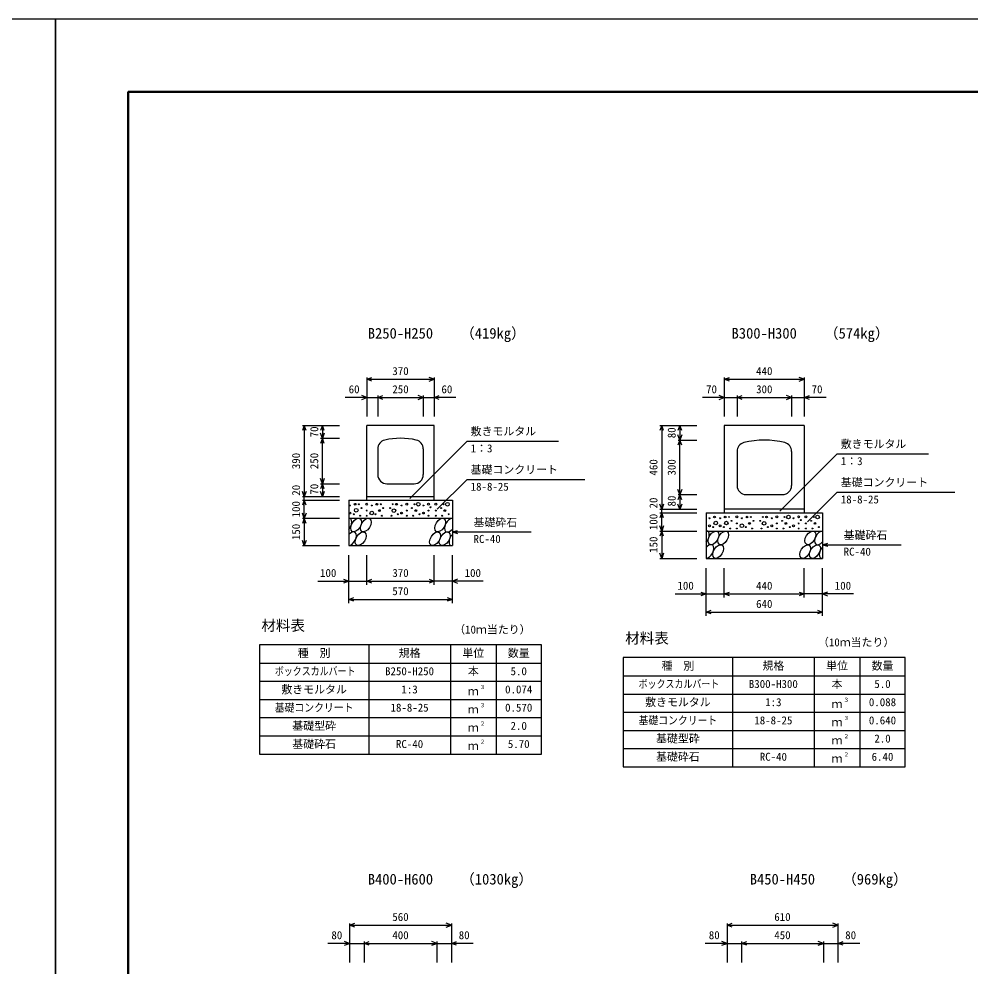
# Model space of a CAD drawing. Units: millimetres, scale not verified. Extents: x -16800 to 16800, y -5940 to 5940.
# Drawn here: x -200 to 5034, y 731 to 5940 of the extents above; entities that cross this region are included whole.
import ezdxf
from ezdxf.enums import TextEntityAlignment as Align

# ---------------------------------------------------------------- set-up
doc = ezdxf.new("R2010")
doc.units = ezdxf.units.MM
doc.header["$LTSCALE"] = 20
for name, color, linetype, lineweight in [('0-0_DIM', 7, 'Continuous', 25), ('0-1_Defpoints', 5, 'Continuous', 25), ('0-2_HATCH', 6, 'Continuous', 25), ('0-3_HYO', 3, 'Continuous', 25), ('0-4_HYO2', 4, 'Continuous', 25), ('0-5_OUTLINE', 3, 'Continuous', 25), ('0-7_TXT', 7, 'Continuous', 25), ('0-8_WAKU', 3, 'Continuous', 25)]:
    doc.layers.add(name, color=color, linetype=linetype, lineweight=lineweight)
doc.styles.add('ＭＳ ゴシック', font='')
doc.styles.get('ＭＳ ゴシック').set_extended_font_data('MS Gothic')

msp = doc.modelspace()

# ---------------------------------------------------------------- linework, layer by layer
at = {"layer": '0-0_DIM'}
for p, q in [((1712.31, 3970.34), (1712.31, 3755.34)), ((1712.31, 3960.34), (2082.31, 3960.34)), ((2082.31, 3970.34), (2082.31, 3755.34)), ((3677.31, 3970.34), (3677.31, 3755.34)), ((3677.31, 3960.34), (4117.31, 3960.34)), ((4117.31, 3970.34), (4117.31, 3755.34)), ((1712.31, 3860.34), (1592.31, 3860.34)), ((1772.31, 3870.34), (1772.31, 3755.34)), ((2022.31, 3870.34), (2022.31, 3755.34)), ((2202.31, 3860.34), (2082.31, 3860.34)), ((3677.31, 3860.34), (3557.31, 3860.34)), ((3747.31, 3870.34), (3747.31, 3755.34)), ((4047.31, 3870.34), (4047.31, 3755.34)), ((4237.31, 3860.34), (4117.31, 3860.34)), ((1358.11, 3706.31), (1562.31, 3706.31)), ((1368.11, 3706.31), (1368.11, 3316.31)), ((1468.11, 3706.31), (1468.11, 3636.31)), ((3323.11, 3706.31), (3527.31, 3706.31)), ((3333.11, 3706.31), (3333.11, 3246.31)), ((3433.11, 3706.31), (3433.11, 3626.31)), ((1458.11, 3636.31), (1562.31, 3636.31)), ((1468.11, 3386.31), (1468.11, 3636.31)), ((2262.88, 3620.55), (1948.01, 3305.68)), ((2262.88, 3620.55), (2765.54, 3620.55)), ((3423.11, 3626.31), (3527.31, 3626.31)), ((3433.11, 3326.31), (3433.11, 3626.31)), ((4297.88, 3550.55), (3983.01, 3235.68)), ((4297.88, 3550.55), (4800.54, 3550.55)), ((2262.88, 3409.97), (2099.23, 3246.31)), ((2262.88, 3409.97), (2909.76, 3409.97)), ((1458.11, 3386.31), (1562.31, 3386.31)), ((1468.11, 3386.31), (1468.11, 3316.31)), ((1358.11, 3316.31), (1562.31, 3316.31)), ((1368.11, 3296.31), (1368.11, 3316.31)), ((3423.11, 3326.31), (3527.31, 3326.31)), ((3433.11, 3326.31), (3433.11, 3246.31)), ((4297.88, 3339.97), (4134.23, 3176.31)), ((4297.88, 3339.97), (4944.76, 3339.97)), ((1358.11, 3296.31), (1562.31, 3296.31)), ((1368.11, 3196.31), (1368.11, 3296.31)), ((3323.11, 3246.31), (3527.31, 3246.31)), ((3333.11, 3226.31), (3333.11, 3246.31)), ((1358.11, 3196.31), (1562.31, 3196.31)), ((1368.11, 3196.31), (1368.11, 3046.31)), ((3323.11, 3226.31), (3527.31, 3226.31)), ((3333.11, 3126.31), (3333.11, 3226.31)), ((2182.31, 3121.31), (2211.29, 3129.08)), ((2182.31, 3121.31), (2615.63, 3121.31)), ((2182.31, 3121.31), (2211.29, 3113.55)), ((3323.11, 3126.31), (3527.31, 3126.31)), ((3333.11, 3126.31), (3333.11, 2976.31)), ((1358.11, 3046.31), (1562.31, 3046.31)), ((4217.31, 3051.31), (4246.29, 3059.08)), ((4217.31, 3051.31), (4650.63, 3051.31)), ((4217.31, 3051.31), (4246.29, 3043.55)), ((1612.31, 2730.8), (1612.31, 2993.14)), ((1712.31, 2830.8), (1712.31, 2993.14)), ((2082.31, 2830.8), (2082.31, 2993.14)), ((2182.31, 2730.8), (2182.31, 2993.14)), ((3323.11, 2976.31), (3527.31, 2976.31)), ((3577.31, 2660.8), (3577.31, 2923.14)), ((3677.31, 2760.8), (3677.31, 2923.14)), ((4117.31, 2760.8), (4117.31, 2923.14)), ((4217.31, 2660.8), (4217.31, 2923.14)), ((1442.31, 2850.8), (1612.31, 2850.8)), ((1612.31, 2850.8), (1712.31, 2850.8)), ((1712.31, 2850.8), (2082.31, 2850.8)), ((3407.31, 2780.8), (3577.31, 2780.8)), ((3577.31, 2780.8), (3677.31, 2780.8)), ((3677.31, 2780.8), (4117.31, 2780.8)), ((1612.31, 2750.8), (2182.31, 2750.8)), ((3577.31, 2680.8), (4217.31, 2680.8)), ((1617.31, 970.34), (1617.31, 755.34)), ((1617.31, 960.34), (2177.31, 960.34)), ((2177.31, 970.34), (2177.31, 755.34)), ((3692.31, 970.34), (3692.31, 755.34)), ((3692.31, 960.34), (4302.31, 960.34)), ((4302.31, 970.34), (4302.31, 755.34)), ((1617.31, 860.34), (1497.31, 860.34)), ((1697.31, 870.34), (1697.31, 755.34)), ((2097.31, 870.34), (2097.31, 755.34)), ((2297.31, 860.34), (2177.31, 860.34)), ((3692.31, 860.34), (3572.31, 860.34)), ((3772.31, 870.34), (3772.31, 755.34)), ((4222.31, 870.34), (4222.31, 755.34)), ((4422.31, 860.34), (4302.31, 860.34))]:
    msp.add_line(p, q, dxfattribs=at)
for points in [[(1740.51, 3950.08), (1712.31, 3960.34), (1740.51, 3970.61)], [(2054.12, 3950.08), (2082.31, 3960.34), (2054.12, 3970.61)], [(3705.51, 3950.08), (3677.31, 3960.34), (3705.51, 3970.61)], [(4089.12, 3950.08), (4117.31, 3960.34), (4089.12, 3970.61)], [(1684.12, 3850.08), (1712.31, 3860.34), (1684.12, 3870.61)], [(1712.31, 3860.34), (1772.31, 3860.34), (2022.31, 3860.34), (2082.31, 3860.34)], [(1800.51, 3850.08), (1772.31, 3860.34), (1800.51, 3870.61)], [(1994.12, 3850.08), (2022.31, 3860.34), (1994.12, 3870.61)], [(2110.51, 3850.08), (2082.31, 3860.34), (2110.51, 3870.61)], [(3649.12, 3850.08), (3677.31, 3860.34), (3649.12, 3870.61)], [(3677.31, 3860.34), (3747.31, 3860.34), (4047.31, 3860.34), (4117.31, 3860.34)], [(3775.51, 3850.08), (3747.31, 3860.34), (3775.51, 3870.61)], [(4019.12, 3850.08), (4047.31, 3860.34), (4019.12, 3870.61)], [(4145.51, 3850.08), (4117.31, 3860.34), (4145.51, 3870.61)], [(1378.37, 3678.12), (1368.11, 3706.31), (1357.85, 3678.12)], [(1478.37, 3678.12), (1468.11, 3706.31), (1457.85, 3678.12)], [(1478.37, 3664.51), (1468.11, 3636.31), (1457.85, 3664.51)], [(3343.37, 3678.12), (3333.11, 3706.31), (3322.85, 3678.12)], [(3443.37, 3678.12), (3433.11, 3706.31), (3422.85, 3678.12)], [(1478.37, 3608.12), (1468.11, 3636.31), (1457.85, 3608.12)], [(3443.37, 3654.51), (3433.11, 3626.31), (3422.85, 3654.51)], [(3443.37, 3598.12), (3433.11, 3626.31), (3422.85, 3598.12)], [(1478.37, 3414.51), (1468.11, 3386.31), (1457.85, 3414.51)], [(1478.37, 3358.12), (1468.11, 3386.31), (1457.85, 3358.12)], [(3443.37, 3354.51), (3433.11, 3326.31), (3422.85, 3354.51)], [(1378.37, 3344.51), (1368.11, 3316.31), (1357.85, 3344.51)], [(1478.37, 3344.51), (1468.11, 3316.31), (1457.85, 3344.51)], [(3443.37, 3298.12), (3433.11, 3326.31), (3422.85, 3298.12)], [(1378.37, 3268.12), (1368.11, 3296.31), (1357.85, 3268.12)], [(3343.37, 3274.51), (3333.11, 3246.31), (3322.85, 3274.51)], [(3443.37, 3274.51), (3433.11, 3246.31), (3422.85, 3274.51)], [(1378.37, 3224.51), (1368.11, 3196.31), (1357.85, 3224.51)], [(1378.37, 3168.12), (1368.11, 3196.31), (1357.85, 3168.12)], [(3343.37, 3198.12), (3333.11, 3226.31), (3322.85, 3198.12)], [(3343.37, 3154.51), (3333.11, 3126.31), (3322.85, 3154.51)], [(3343.37, 3098.12), (3333.11, 3126.31), (3322.85, 3098.12)], [(1378.37, 3074.51), (1368.11, 3046.31), (1357.85, 3074.51)], [(3343.37, 3004.51), (3333.11, 2976.31), (3322.85, 3004.51)], [(1584.12, 2861.06), (1612.31, 2850.8), (1584.12, 2840.54)], [(1740.51, 2840.54), (1712.31, 2850.8), (1740.51, 2861.06)], [(2054.12, 2861.06), (2082.31, 2850.8), (2054.12, 2840.54)], [(2352.32, 2850.8), (2182.31, 2850.8), (2082.31, 2850.8)], [(2210.51, 2861.06), (2182.31, 2850.8), (2210.51, 2840.54)], [(3549.12, 2791.06), (3577.31, 2780.8), (3549.12, 2770.54)], [(3705.51, 2770.54), (3677.31, 2780.8), (3705.51, 2791.06)], [(4089.12, 2791.06), (4117.31, 2780.8), (4089.12, 2770.54)], [(4387.32, 2780.8), (4217.31, 2780.8), (4117.31, 2780.8)], [(4245.51, 2791.06), (4217.31, 2780.8), (4245.51, 2770.54)], [(1640.51, 2740.54), (1612.31, 2750.8), (1640.51, 2761.06)], [(2154.12, 2761.06), (2182.31, 2750.8), (2154.12, 2740.54)], [(3605.51, 2670.54), (3577.31, 2680.8), (3605.51, 2691.06)], [(4189.12, 2691.06), (4217.31, 2680.8), (4189.12, 2670.54)], [(1645.51, 950.08), (1617.31, 960.34), (1645.51, 970.61)], [(2149.12, 950.08), (2177.31, 960.34), (2149.12, 970.61)], [(3720.51, 950.08), (3692.31, 960.34), (3720.51, 970.61)], [(4274.12, 950.08), (4302.31, 960.34), (4274.12, 970.61)], [(1589.12, 850.08), (1617.31, 860.34), (1589.12, 870.61)], [(1617.31, 860.34), (1697.31, 860.34), (2097.31, 860.34), (2177.31, 860.34)], [(1725.51, 850.08), (1697.31, 860.34), (1725.51, 870.61)], [(2069.12, 850.08), (2097.31, 860.34), (2069.12, 870.61)], [(2205.51, 850.08), (2177.31, 860.34), (2205.51, 870.61)], [(3664.12, 850.08), (3692.31, 860.34), (3664.12, 870.61)], [(3692.31, 860.34), (3772.31, 860.34), (4222.31, 860.34), (4302.31, 860.34)], [(3800.51, 850.08), (3772.31, 860.34), (3800.51, 870.61)], [(4194.12, 850.08), (4222.31, 860.34), (4194.12, 870.61)], [(4330.51, 850.08), (4302.31, 860.34), (4330.51, 870.61)]]:
    msp.add_lwpolyline(points, dxfattribs=at)
at = {"layer": '0-1_Defpoints'}
for points in [[(-16800, -5940), (0, -5940), (0, 5940), (-16800, 5940)], [(0, -5940), (16800, -5940), (16800, 5940), (0, 5940)]]:
    msp.add_lwpolyline(points, close=True, dxfattribs=at)
at = {"layer": '0-2_HATCH'}
for centre, radius in [((1619.25, 3266.49), 2.5), ((1647.28, 3273.49), 5), ((1653.82, 3240.48), 10), ((1668.32, 3273.49), 2.5), ((1682.33, 3252.48), 2.5), ((1711.21, 3274.37), 5), ((1739.25, 3266.49), 2.5), ((1767.28, 3273.49), 5), ((1788.32, 3273.49), 2.5), ((1802.33, 3252.48), 2.5), ((1840.15, 3252.48), 2.5), ((1861.18, 3238.47), 10), ((1854.17, 3273.49), 2.5), ((1875.2, 3273.49), 5), ((1903.24, 3266.49), 2.5), ((1931.28, 3274.37), 5), ((1960.15, 3252.48), 2.5), ((1974.17, 3273.49), 2.5), ((1995.2, 3273.49), 10), ((2023.24, 3266.49), 2.5), ((2051.28, 3274.37), 5), ((2062.62, 3256.8), 2.5), ((2091.12, 3274.37), 5), ((2120, 3252.48), 2.5), ((2134.02, 3273.49), 2.5), ((2155.05, 3273.49), 10), ((1619.25, 3225.34), 5), ((1640.28, 3218.34), 2.5), ((1675.32, 3210.46), 2.5), ((1711.21, 3238.47), 2.5), ((1711.21, 3210.46), 2.5), ((1739.25, 3225.34), 10), ((1760.28, 3218.34), 2.5), ((1781.3, 3238.47), 5), ((1795.32, 3210.46), 2.5), ((1847.16, 3210.46), 2.5), ((1882.21, 3218.34), 2.5), ((1903.24, 3225.34), 5), ((1931.28, 3238.47), 2.5), ((1931.28, 3210.46), 2.5), ((1967.16, 3210.46), 2.5), ((1981.18, 3238.47), 5), ((2002.21, 3218.34), 2.5), ((2023.24, 3225.34), 5), ((2051.28, 3238.47), 2.5), ((2051.28, 3210.46), 2.5), ((2091.12, 3238.47), 2.5), ((2091.12, 3210.46), 2.5), ((2127.01, 3210.46), 2.5), ((2141.03, 3238.47), 5), ((2162.06, 3218.34), 2.5), ((3595.7, 3196.49), 2.5), ((3623.74, 3203.49), 5), ((3654.25, 3196.49), 2.5), ((3682.28, 3203.49), 5), ((3703.32, 3203.49), 2.5), ((3746.21, 3204.37), 5), ((3774.25, 3196.49), 2.5), ((3802.28, 3203.49), 5), ((3823.32, 3203.49), 2.5), ((3889.17, 3203.49), 2.5), ((3910.2, 3203.49), 5), ((3938.24, 3196.49), 2.5), ((3966.28, 3204.37), 5), ((4009.17, 3203.49), 2.5), ((4030.2, 3203.49), 10), ((4058.24, 3196.49), 2.5), ((4086.28, 3204.37), 5), ((4126.12, 3204.37), 5), ((4169.02, 3203.49), 2.5), ((4190.05, 3203.49), 10), ((3595.7, 3155.34), 5), ((3616.73, 3148.34), 2.5), ((3630.27, 3170.48), 10), ((3654.25, 3155.34), 5), ((3675.28, 3148.34), 2.5), ((3688.82, 3170.48), 10), ((3710.32, 3140.46), 2.5), ((3717.33, 3182.48), 2.5), ((3746.21, 3168.47), 2.5), ((3746.21, 3140.46), 2.5), ((3774.25, 3155.34), 10), ((3795.28, 3148.34), 2.5), ((3816.3, 3168.47), 5), ((3830.32, 3140.46), 2.5), ((3837.33, 3182.48), 2.5), ((3875.15, 3182.48), 2.5), ((3882.16, 3140.46), 2.5), ((3896.18, 3168.47), 10), ((3917.21, 3148.34), 2.5), ((3938.24, 3155.34), 5), ((3966.28, 3168.47), 2.5), ((3966.28, 3140.46), 2.5), ((3995.15, 3182.48), 2.5), ((4002.16, 3140.46), 2.5), ((4016.18, 3168.47), 5), ((4037.21, 3148.34), 2.5), ((4058.24, 3155.34), 5), ((4086.28, 3168.47), 2.5), ((4086.28, 3140.46), 2.5), ((4097.62, 3186.8), 2.5), ((4126.12, 3168.47), 2.5), ((4126.12, 3140.46), 2.5), ((4155, 3182.48), 2.5), ((4162.01, 3140.46), 2.5), ((4176.03, 3168.47), 5), ((4197.06, 3148.34), 2.5)]:
    msp.add_circle(centre, radius, dxfattribs=at)
for centre, start_param, end_param in [((1599.95, 3158.79), 4.385593, 6.6745444), ((2168.46, 3158.79), 0.3357715, 4.4411806), ((1625.27, 3083.8), 3.5111464, 7.548991), ((2193.78, 3083.8), 1.2110787, 3.5658734), ((3564.95, 3088.79), 4.385593, 6.6745444), ((4203.46, 3088.79), 0.3357715, 4.4411806), ((3590.27, 3013.8), 3.5111464, 7.548991), ((4228.78, 3013.8), 1.2110787, 3.5658734)]:
    msp.add_ellipse(centre, major_axis=(21.81, 35.31), ratio=0.5792, start_param=start_param, end_param=end_param, dxfattribs=at)
for centre in [(1653.16, 3158.79), (1706.37, 3158.79), (2115.25, 3158.79), (1678.48, 3083.8), (2087.36, 3083.8), (2140.57, 3083.8), (3618.16, 3088.79), (3671.37, 3088.79), (4150.25, 3088.79), (3643.48, 3013.8), (4122.36, 3013.8), (4175.57, 3013.8)]:
    msp.add_ellipse(centre, major_axis=(21.81, 35.31), ratio=0.5792, dxfattribs=at)
at = {"layer": '0-3_HYO'}
for p, q in [((1722.31, 2500.8), (1722.31, 1900.8)), ((2172.31, 2500.8), (2172.31, 1900.8)), ((2422.31, 2500.8), (2422.31, 1900.8)), ((3722.31, 2430.8), (3722.31, 1830.8)), ((4172.31, 2430.8), (4172.31, 1830.8)), ((4422.31, 2430.8), (4422.31, 1830.8)), ((1122.31, 2400.8), (2672.31, 2400.8)), ((3122.31, 2330.8), (4672.31, 2330.8))]:
    msp.add_line(p, q, dxfattribs=at)
for points in [[(1122.31, 1900.8), (2672.31, 1900.8), (2672.31, 2500.8), (1122.31, 2500.8)], [(3122.31, 1830.8), (4672.31, 1830.8), (4672.31, 2430.8), (3122.31, 2430.8)]]:
    msp.add_lwpolyline(points, close=True, dxfattribs=at)
at = {"layer": '0-4_HYO2'}
for p, q in [((1122.31, 2300.8), (2672.31, 2300.8)), ((1122.31, 2200.8), (2672.31, 2200.8)), ((3122.31, 2230.8), (4672.31, 2230.8)), ((1122.31, 2100.8), (2672.31, 2100.8)), ((3122.31, 2130.8), (4672.31, 2130.8)), ((1122.31, 2000.8), (2672.31, 2000.8)), ((3122.31, 2030.8), (4672.31, 2030.8)), ((3122.31, 1930.8), (4672.31, 1930.8))]:
    msp.add_line(p, q, dxfattribs=at)
at = {"layer": '0-5_OUTLINE'}
for p, q in [((1712.31, 3296.31), (1712.31, 3706.31)), ((2082.31, 3706.31), (1712.31, 3706.31)), ((2082.31, 3296.31), (2082.31, 3706.31)), ((3677.31, 3706.31), (3677.31, 3226.31)), ((4117.31, 3706.31), (3677.31, 3706.31)), ((4117.31, 3706.31), (4117.31, 3226.31)), ((1772.31, 3577.54), (1772.31, 3436.31)), ((2022.31, 3577.54), (2022.31, 3436.31)), ((3747.31, 3563.61), (3747.31, 3376.31)), ((4047.31, 3563.61), (4047.31, 3376.31)), ((1822.31, 3386.31), (1972.31, 3386.31)), ((1712.31, 3316.31), (2082.31, 3316.31)), ((3797.31, 3326.31), (3997.31, 3326.31)), ((1612.31, 3296.31), (2182.31, 3296.31)), ((2182.31, 3296.31), (2182.31, 3046.31)), ((4117.31, 3246.31), (3677.31, 3246.31)), ((1612.31, 3196.31), (2182.31, 3196.31)), ((3577.31, 3226.31), (4217.31, 3226.31)), ((4217.31, 3226.31), (4217.31, 2976.31)), ((3577.31, 3126.31), (4217.31, 3126.31))]:
    msp.add_line(p, q, dxfattribs=at)
for points in [[(1612.31, 3296.31), (1612.31, 3046.31), (2182.31, 3046.31)], [(3577.31, 3226.31), (3577.31, 2976.31), (4217.31, 2976.31)]]:
    msp.add_lwpolyline(points, dxfattribs=at)
for centre, radius, start, end in [((1822.31, 3577.54), 50, 103.34236, 180), ((1897.31, 3261.31), 375, 76.65764, 103.34236), ((1972.31, 3577.54), 50, 0, 76.65764), ((3797.31, 3563.61), 50, 104.47751, 178.81568), ((3897.31, 3176.31), 450, 75.52249, 104.47751), ((3997.31, 3563.61), 50, 0, 75.52249), ((1822.31, 3436.31), 50, 180, 270), ((1972.31, 3436.31), 50, 270, 0), ((3797.31, 3376.31), 50, 180, 270), ((3997.31, 3376.31), 50, 270, 0)]:
    msp.add_arc(centre, radius, start, end, dxfattribs=at)
at = {"layer": '0-8_WAKU', "lineweight": 50}
msp.add_lwpolyline([(400, -5540), (16400, -5540), (16400, 5540), (400, 5540)], close=True, dxfattribs=at)

# ---------------------------------------------------------------- texts
at = {"layer": '0-0_DIM', "style": 'ＭＳ ゴシック'}
for s, p in [('370', (1852.31, 3970.34)), ('440', (3852.31, 3970.34)), ('60', (1612.31, 3870.34)), ('250', (1852.31, 3870.34)), ('60', (2122.31, 3870.34)), ('70', (3577.31, 3870.34)), ('300', (3852.31, 3870.34)), ('70', (4157.31, 3870.34)), ('敷きモルタル', (2282.88, 3639.29)), ('敷きモルタル', (4317.88, 3569.29)), ('1：3', (2282.88, 3545.47)), ('1：3', (4317.88, 3475.47)), ('基礎コンクリート', (2282.88, 3428.7)), ('基礎コンクリート', (4317.88, 3358.7)), ('18-8-25', (2282.88, 3334.89)), ('18-8-25', (4317.88, 3264.89)), ('基礎砕石', (2298.64, 3138.49)), ('RC-40', (2298.64, 3047.8)), ('基礎砕石', (4333.64, 3068.49)), ('RC-40', (4333.64, 2977.8)), ('100', (1454.87, 2860.8)), ('370', (1852.31, 2860.8)), ('100', (2249.76, 2860.8)), ('100', (3419.87, 2790.8)), ('440', (3852.31, 2790.8)), ('100', (4284.76, 2790.8)), ('570', (1852.31, 2760.8)), ('640', (3852.31, 2690.8)), ('560', (1852.31, 970.34)), ('610', (3952.31, 970.34)), ('80', (1517.31, 870.34)), ('400', (1852.31, 870.34)), ('80', (2217.31, 870.34)), ('80', (3592.31, 870.34)), ('450', (3952.31, 870.34)), ('80', (4342.31, 870.34))]:
    msp.add_text(s, height=43.99, dxfattribs=at).set_placement(p, align=Align.BOTTOM_LEFT)
for s, p in [('70', (1458.11, 3641.31)), ('80', (3423.11, 3636.31)), ('390', (1358.11, 3466.31)), ('250', (1458.11, 3466.31)), ('460', (3323.11, 3431.31)), ('300', (3423.11, 3431.31)), ('20', (1358.11, 3320.53)), ('70', (1458.11, 3326.31)), ('20', (3323.11, 3250.53)), ('80', (3423.11, 3261.31)), ('100', (1358.11, 3201.31)), ('100', (3323.11, 3131.31)), ('150', (1358.11, 3076.31)), ('150', (3323.11, 3006.31))]:
    msp.add_text(s, height=43.99, rotation=90, dxfattribs=at).set_placement(p, align=Align.BOTTOM_LEFT)
at = {"layer": '0-7_TXT', "style": 'ＭＳ ゴシック'}
for s, height, p in [('B250-H250', 58.65, (1717.31, 4166.31)), ('（419kg）', 58.65, (2225.68, 4166.31)), ('B300-H300', 58.65, (3717.31, 4166.31)), ('（574kg）', 58.65, (4225.68, 4166.31)), ('材料表', 58.65, (1132.31, 2560.8)), ('（10ｍ当たり）', 43.99, (2192.31, 2549.8)), ('材料表', 58.65, (3132.31, 2490.8)), ('（10ｍ当たり）', 43.99, (4192.31, 2479.8)), ('種\u3000別', 43.99, (1332.31, 2420.8)), ('規格', 43.99, (1887.31, 2420.8)), ('単位', 43.99, (2237.31, 2420.8)), ('数量', 43.99, (2487.31, 2420.8)), ('種\u3000別', 43.99, (3332.31, 2350.8)), ('規格', 43.99, (3887.31, 2350.8)), ('単位', 43.99, (4237.31, 2350.8)), ('数量', 43.99, (4487.31, 2350.8)), ('B250-H250', 43.99, (1812.31, 2320.8)), ('本', 43.99, (2267.31, 2320.8)), ('5.0', 43.99, (2502.31, 2320.8)), ('B300-H300', 43.99, (3812.31, 2250.8)), ('本', 43.99, (4267.31, 2250.8)), ('5.0', 43.99, (4502.31, 2250.8)), ('敷きモルタル', 43.99, (1242.31, 2220.8)), ('1:3', 43.99, (1902.31, 2220.8)), ('ｍ', 43.99, (2267.31, 2210.8)), ('３', 21.99, (2332.86, 2251.17)), ('0.074', 43.99, (2472.31, 2220.8)), ('敷きモルタル', 43.99, (3242.31, 2150.8)), ('1:3', 43.99, (3902.31, 2150.8)), ('３', 21.99, (4332.86, 2181.17)), ('0.088', 43.99, (4472.31, 2150.8)), ('18-8-25', 43.99, (1842.31, 2120.8)), ('ｍ', 43.99, (2267.31, 2110.8)), ('３', 21.99, (2332.86, 2151.17)), ('0.570', 43.99, (2472.31, 2120.8)), ('ｍ', 43.99, (4267.31, 2140.8)), ('18-8-25', 43.99, (3842.31, 2050.8)), ('３', 21.99, (4332.86, 2081.17)), ('0.640', 43.99, (4472.31, 2050.8)), ('基礎型砕', 43.99, (1302.31, 2020.8)), ('ｍ', 43.99, (2267.31, 2010.8)), ('２', 21.99, (2332.86, 2051.17)), ('2.0', 43.99, (2502.31, 2020.8)), ('ｍ', 43.99, (4267.31, 2040.8)), ('基礎型砕', 43.99, (3302.31, 1950.8)), ('２', 21.99, (4332.86, 1981.17)), ('2.0', 43.99, (4502.31, 1950.8)), ('基礎砕石', 43.99, (1302.31, 1920.8)), ('RC-40', 43.99, (1872.31, 1920.8)), ('ｍ', 43.99, (2267.31, 1910.8)), ('２', 21.99, (2332.86, 1951.17)), ('5.70', 43.99, (2487.31, 1920.8)), ('ｍ', 43.99, (4267.31, 1940.8)), ('基礎砕石', 43.99, (3302.31, 1850.8)), ('RC-40', 43.99, (3872.31, 1850.8)), ('ｍ', 43.99, (4267.31, 1840.8)), ('２', 21.99, (4332.86, 1881.17)), ('6.40', 43.99, (4487.31, 1850.8)), ('B400-H600', 58.65, (1717.31, 1166.31)), ('（1030kg）', 58.65, (2225.68, 1166.31)), ('B450-H450', 58.65, (3817.31, 1166.31)), ('（969kg）', 58.65, (4325.68, 1166.31))]:
    msp.add_text(s, height=height, dxfattribs=at).set_placement(p, align=Align.BOTTOM_LEFT)
for s, width, p in [('ボックスカルバート', 0.8, (1206.31, 2320.8)), ('ボックスカルバート', 0.8, (3206.31, 2250.8)), ('基礎コンクリート', 0.9, (1206.31, 2120.8)), ('基礎コンクリート', 0.9, (3206.31, 2050.8))]:
    msp.add_text(s, height=43.99, dxfattribs=dict(at, width=width)).set_placement(p, align=Align.BOTTOM_LEFT)

doc.saveas('drawing.dxf')
